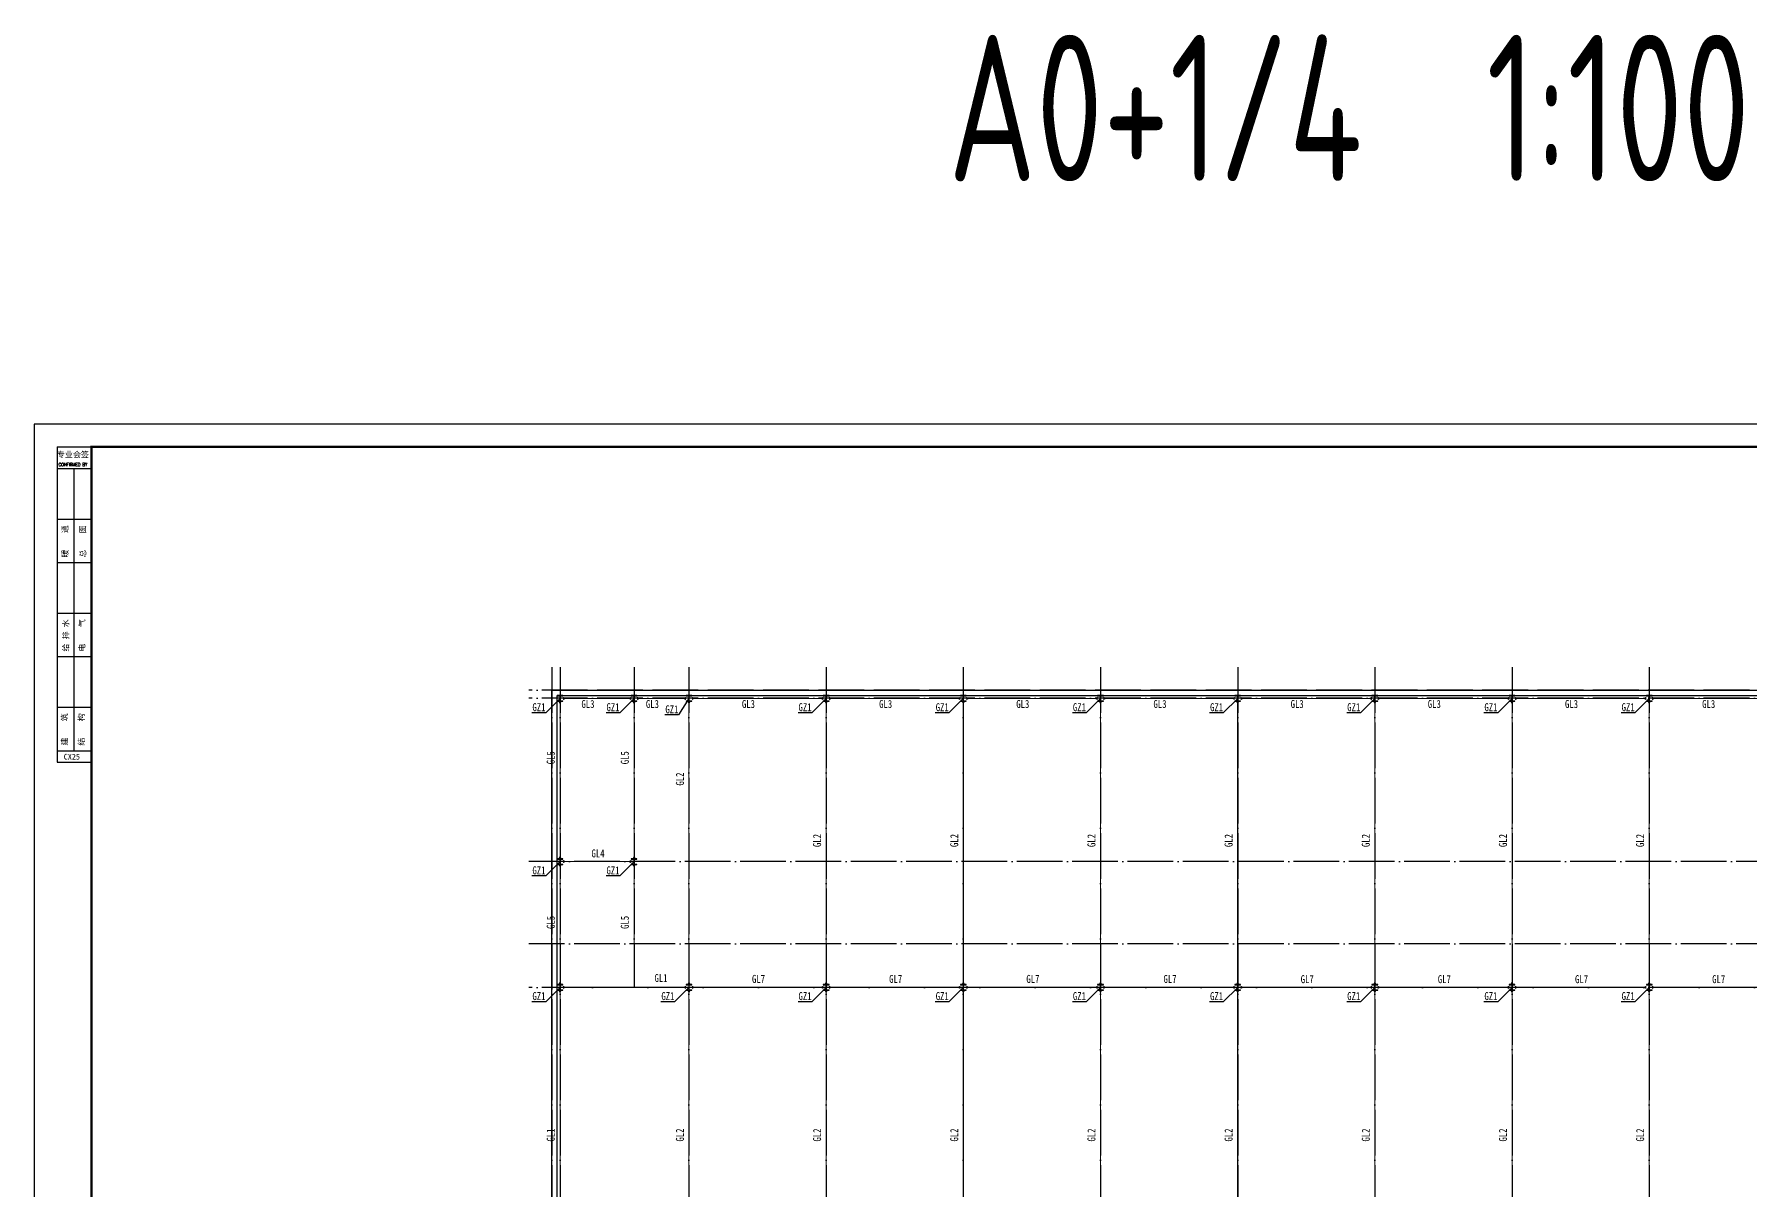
# Model space of a CAD drawing. Extents: x -138012 to 2129925, y -311560 to 0.
# Drawn here: x 1096514 to 1171587, y -168291 to -117717 of the extents above; entities that cross this region are included whole.
import ezdxf

# ---------------------------------------------------------------- set-up
doc = ezdxf.new("R2010")
doc.units = 0
doc.header["$LTSCALE"] = 1000
doc.header["$MEASUREMENT"] = 0
doc.linetypes.add('DOTE', pattern=[2.42, 2, -0.2, 0.02, -0.2])
for name, color, linetype in [('DOTE', 253, 'DOTE'), ('PUB_TITLE', 4, 'CONTINUOUS'), ('TEXT', 7, 'CONTINUOUS'), ('图框', 4, 'CONTINUOUS'), ('字符串标注', 253, 'CONTINUOUS'), ('尺寸标注', 7, 'CONTINUOUS'), ('柱构件', 2, 'CONTINUOUS'), ('梁构件', 4, 'CONTINUOUS')]:
    doc.layers.add(name, color=color, linetype=linetype)
doc.styles.add('FF', font='tssdeng.shx', dxfattribs={"width": 0.7, "bigfont": 'tssdchn.shx'})
doc.styles.add('iIcon2', font='')
doc.styles.add('MIMI-TKWZ', font='romanc.shx', dxfattribs={"width": 0.75, "oblique": 15, "bigfont": 'bigfont.shx'})
doc.styles.add('宋体', font='', dxfattribs={"width": 0.8})
doc.styles.get('iIcon2').set_extended_font_data('SimSun')
doc.styles.get('宋体').set_extended_font_data('SimSun')

# ---------------------------------------------------------------- blocks, each defined once
blk = doc.blocks.new('4564536')
at = {"layer": '图框'}
for p, q in [((879437, 37638), (880937, 37638)), ((879437, 37638), (879437, 24354)), ((879437, 36692), (880937, 36692)), ((879437, 34486), (880937, 34486)), ((879437, 32580), (880937, 32580)), ((879437, 30373), (880937, 30373)), ((879437, 28467), (880937, 28467)), ((879437, 26261), (880937, 26261)), ((879437, 24354), (880937, 24354)), ((879437, 24354), (879437, 23854)), ((879437, 23854), (880937, 23854))]:
    blk.add_line(p, q, dxfattribs=at)
blk.add_lwpolyline([(880187, 24354), (880187, 36692)], dxfattribs=at)
at = {"layer": '图框', "style": 'iIcon2'}
for s, p in [('专业会签', (879426, 37180)), ('CX25', (879722, 23966))]:
    blk.add_text(s, height=250, dxfattribs=at).set_placement(p)
at = {"layer": '图框', "style": 'MIMI-TKWZ', "width": 0.75}
blk.add_text('CONFIRMED BY', height=145, dxfattribs=at).set_placement((879497, 36794))
at = {"layer": '图框', "style": 'iIcon2'}
for s, p in [('暖    通', (879907, 32802)), ('总    图', (880684, 32802)), ('给 排 水', (879940, 28689)), ('电    气', (880647, 28689)), ('建    筑', (879888, 24577)), ('结    构', (880619, 24577))]:
    blk.add_text(s, height=250, rotation=90, dxfattribs=at).set_placement(p)

msp = doc.modelspace()

# ---------------------------------------------------------------- linework, layer by layer
at = {"layer": 'DOTE', "color": 8, "linetype": 'DOTE'}
for p, q in [((1119148.407, -145397.811), (1119148.407, -186397.811)), ((1119508.407, -145397.811), (1119508.407, -186397.811)), ((1122748.407, -145397.811), (1122748.407, -159397.811)), ((1125148.407, -145397.811), (1125148.407, -186397.811)), ((1131148.407, -145397.811), (1131148.407, -186397.811)), ((1137148.407, -145397.811), (1137148.407, -186397.811)), ((1143148.407, -145397.811), (1143148.407, -186397.811)), ((1149148.407, -145397.811), (1149148.407, -186397.811)), ((1155148.407, -145397.811), (1155148.407, -186397.811)), ((1161148.407, -145397.811), (1161148.407, -186397.811)), ((1167148.407, -145397.811), (1167148.407, -186397.811)), ((1198148.407, -146397.811), (1118148.407, -146397.811)), ((1198148.407, -146757.811), (1118148.407, -146757.811)), ((1197148.407, -153897.811), (1118148.407, -153897.811)), ((1197148.407, -157497.811), (1118148.407, -157497.811)), ((1198148.407, -159397.811), (1118148.407, -159397.811))]:
    msp.add_line(p, q, dxfattribs=at)
at = {"layer": 'PUB_TITLE'}
msp.add_lwpolyline([(1096513.799, -218864.466), (1245213.799, -218864.466), (1245213.799, -134764.466), (1096513.799, -134764.466)], close=True, dxfattribs=at)
at = {"layer": 'PUB_TITLE', "const_width": 100}
msp.add_lwpolyline([(1099013.799, -217864.466), (1244213.799, -217864.466), (1244213.799, -135764.466), (1099013.799, -135764.466)], close=True, dxfattribs=at)
at = {"layer": 'TEXT'}
for p, q in [((1119508.409, -146762.817, -1300), (1118880.224, -147390.997, -1300)), ((1122748.41, -146762.817, -1300), (1122120.224, -147390.997, -1300)), ((1125148.407, -146762.817, -1300), (1124694.679, -147482.728, -1300)), ((1131148.41, -146762.817, -1300), (1130520.224, -147390.997, -1300)), ((1137148.361, -146762.817, -1300), (1136520.175, -147390.997, -1300)), ((1143148.361, -146762.817, -1300), (1142520.175, -147390.997, -1300)), ((1149148.361, -146762.817, -1300), (1148520.175, -147390.997, -1300)), ((1155148.361, -146762.817, -1300), (1154520.175, -147390.997, -1300)), ((1161148.361, -146762.817, -1300), (1160520.175, -147390.997, -1300)), ((1167148.361, -146762.817, -1300), (1166520.181, -147390.997, -1300)), ((1118880.224, -147390.997, -1300), (1118280.224, -147390.997, -1300)), ((1122120.224, -147390.997, -1300), (1121520.225, -147390.997, -1300)), ((1124694.679, -147482.728, -1300), (1124094.679, -147482.728, -1300)), ((1130520.224, -147390.997, -1300), (1129920.224, -147390.997, -1300)), ((1136520.175, -147390.997, -1300), (1135920.175, -147390.997, -1300)), ((1142520.175, -147390.997, -1300), (1141920.175, -147390.997, -1300)), ((1148520.175, -147390.997, -1300), (1147920.175, -147390.997, -1300)), ((1154520.175, -147390.997, -1300), (1153920.175, -147390.997, -1300)), ((1160520.175, -147390.997, -1300), (1159920.175, -147390.997, -1300)), ((1166520.181, -147390.997, -1300), (1165920.181, -147390.997, -1300)), ((1119508.409, -153897.811), (1118880.224, -154525.997)), ((1122748.41, -153897.811), (1122120.224, -154525.997)), ((1118880.224, -154525.997), (1118280.224, -154525.997)), ((1122120.224, -154525.997), (1121520.225, -154525.997)), ((1119508.409, -159397.811), (1118880.224, -160025.994)), ((1125148.407, -159397.811), (1124520.221, -160025.994)), ((1131148.41, -159397.811), (1130520.224, -160025.994)), ((1137148.361, -159397.811), (1136520.175, -160025.994)), ((1143148.361, -159397.811), (1142520.175, -160025.994)), ((1149148.361, -159397.811), (1148520.175, -160025.994)), ((1155148.361, -159397.811), (1154520.175, -160025.994)), ((1161148.361, -159397.811), (1160520.175, -160025.994)), ((1167148.361, -159397.811), (1166520.181, -160025.994)), ((1118880.224, -160025.994), (1118280.224, -160025.994)), ((1124520.221, -160025.994), (1123920.221, -160025.994)), ((1130520.224, -160025.994), (1129920.224, -160025.994)), ((1136520.175, -160025.994), (1135920.175, -160025.994)), ((1142520.175, -160025.994), (1141920.175, -160025.994)), ((1148520.175, -160025.994), (1147920.175, -160025.994)), ((1154520.175, -160025.994), (1153920.175, -160025.994)), ((1160520.175, -160025.994), (1159920.175, -160025.994)), ((1166520.181, -160025.994), (1165920.181, -160025.994))]:
    msp.add_line(p, q, dxfattribs=at)
at = {"layer": '字符串标注', "const_width": 1.5}
for points in [[(1119509.159, -146762.817, 1), (1119507.659, -146762.817, 1), (1119509.159, -146762.817, 1)], [(1122749.16, -146762.817, 1), (1122747.66, -146762.817, 1), (1122749.16, -146762.817, 1)], [(1125149.157, -146762.817, 1), (1125147.657, -146762.817, 1), (1125149.157, -146762.817, 1)], [(1131149.16, -146762.817, 1), (1131147.66, -146762.817, 1), (1131149.16, -146762.817, 1)], [(1137149.112, -146762.817, 1), (1137147.611, -146762.817, 1), (1137149.112, -146762.817, 1)], [(1143149.112, -146762.817, 1), (1143147.611, -146762.817, 1), (1143149.112, -146762.817, 1)], [(1149149.112, -146762.817, 1), (1149147.611, -146762.817, 1), (1149149.112, -146762.817, 1)], [(1155149.112, -146762.817, 1), (1155147.611, -146762.817, 1), (1155149.112, -146762.817, 1)], [(1161149.112, -146762.817, 1), (1161147.611, -146762.817, 1), (1161149.112, -146762.817, 1)], [(1167149.112, -146762.817, 1), (1167147.611, -146762.817, 1), (1167149.112, -146762.817, 1)]]:
    msp.add_lwpolyline(points, format="xyb", close=True, dxfattribs=at)
at = {"layer": '字符串标注', "const_width": 1.5, "elevation": 1300}
for points in [[(1119509.159, -153897.811, 1), (1119507.659, -153897.811, 1), (1119509.159, -153897.811, 1)], [(1122749.16, -153897.811, 1), (1122747.66, -153897.811, 1), (1122749.16, -153897.811, 1)], [(1119509.159, -159397.811, 1), (1119507.659, -159397.811, 1), (1119509.159, -159397.811, 1)], [(1125149.157, -159397.811, 1), (1125147.657, -159397.811, 1), (1125149.157, -159397.811, 1)], [(1131149.16, -159397.811, 1), (1131147.66, -159397.811, 1), (1131149.16, -159397.811, 1)], [(1137149.112, -159397.811, 1), (1137147.611, -159397.811, 1), (1137149.112, -159397.811, 1)], [(1143149.112, -159397.811, 1), (1143147.611, -159397.811, 1), (1143149.112, -159397.811, 1)], [(1149149.112, -159397.811, 1), (1149147.611, -159397.811, 1), (1149149.112, -159397.811, 1)], [(1155149.112, -159397.811, 1), (1155147.611, -159397.811, 1), (1155149.112, -159397.811, 1)], [(1161149.112, -159397.811, 1), (1161147.611, -159397.811, 1), (1161149.112, -159397.811, 1)], [(1167149.112, -159397.811, 1), (1167147.611, -159397.811, 1), (1167149.112, -159397.811, 1)]]:
    msp.add_lwpolyline(points, format="xyb", close=True, dxfattribs=at)
at = {"layer": '尺寸标注'}
for points in [[(1119148.407, -146397.811), (1197148.407, -146397.811), (1197148.407, -185397.811), (1119148.407, -185397.811)], [(1119388.407, -146637.811), (1196908.407, -146637.811), (1196908.407, -185157.811), (1119388.407, -185157.811)]]:
    msp.add_lwpolyline(points, close=True, dxfattribs=at)
at = {"layer": '柱构件'}
for p, q in [((1119633.41, -146637.811), (1119383.409, -146637.811)), ((1119383.409, -146637.811), (1119383.409, -146651.813)), ((1119383.409, -146651.813), (1119503.91, -146651.813)), ((1119383.409, -146873.816), (1119383.409, -146887.811)), ((1119383.409, -146873.816), (1119503.91, -146873.816)), ((1119383.409, -146887.811), (1119633.41, -146887.811)), ((1119503.91, -146651.813), (1119503.91, -146873.816)), ((1119512.91, -146651.813), (1119633.41, -146651.813)), ((1119512.91, -146873.816), (1119512.91, -146651.813)), ((1119512.91, -146873.816), (1119633.41, -146873.816)), ((1119633.41, -146651.813), (1119633.41, -146637.811)), ((1119633.41, -146887.811), (1119633.41, -146873.816)), ((1122873.41, -146637.811), (1122623.41, -146637.811)), ((1122623.41, -146637.811), (1122623.41, -146651.813)), ((1122623.41, -146651.813), (1122743.91, -146651.813)), ((1122623.41, -146873.816), (1122623.41, -146887.811)), ((1122623.41, -146873.816), (1122743.91, -146873.816)), ((1122623.41, -146887.811), (1122873.41, -146887.811)), ((1122743.91, -146651.813), (1122743.91, -146873.816)), ((1122752.909, -146651.813), (1122873.41, -146651.813)), ((1122752.909, -146873.816), (1122752.909, -146651.813)), ((1122752.909, -146873.816), (1122873.41, -146873.816)), ((1122873.41, -146651.813), (1122873.41, -146637.811)), ((1122873.41, -146887.811), (1122873.41, -146873.816)), ((1125273.407, -146637.811), (1125023.407, -146637.811)), ((1125023.407, -146637.811), (1125023.407, -146651.813)), ((1125023.407, -146651.813), (1125143.905, -146651.813)), ((1125023.407, -146873.816), (1125023.407, -146887.811)), ((1125023.407, -146873.816), (1125143.905, -146873.816)), ((1125023.407, -146887.811), (1125273.407, -146887.811)), ((1125143.905, -146651.813), (1125143.905, -146873.816)), ((1125152.906, -146651.813), (1125273.407, -146651.813)), ((1125152.906, -146873.816), (1125152.906, -146651.813)), ((1125152.906, -146873.816), (1125273.407, -146873.816)), ((1125273.407, -146651.813), (1125273.407, -146637.811)), ((1125273.407, -146887.811), (1125273.407, -146873.816)), ((1131273.41, -146637.811), (1131023.41, -146637.811)), ((1131023.41, -146637.811), (1131023.41, -146651.813)), ((1131023.41, -146651.813), (1131143.91, -146651.813)), ((1131023.41, -146873.816), (1131023.41, -146887.811)), ((1131023.41, -146873.816), (1131143.91, -146873.816)), ((1131023.41, -146887.811), (1131273.41, -146887.811)), ((1131143.91, -146651.813), (1131143.91, -146873.816)), ((1131152.911, -146651.813), (1131273.41, -146651.813)), ((1131152.911, -146873.816), (1131152.911, -146651.813)), ((1131152.911, -146873.816), (1131273.41, -146873.816)), ((1131273.41, -146651.813), (1131273.41, -146637.811)), ((1131273.41, -146887.811), (1131273.41, -146873.816)), ((1137273.361, -146637.811), (1137023.361, -146637.811)), ((1137023.361, -146637.811), (1137023.361, -146651.813)), ((1137023.361, -146651.813), (1137143.859, -146651.813)), ((1137023.361, -146873.816), (1137023.361, -146887.811)), ((1137023.361, -146873.816), (1137143.859, -146873.816)), ((1137023.361, -146887.811), (1137273.361, -146887.811)), ((1137143.859, -146651.813), (1137143.859, -146873.816)), ((1137152.859, -146651.813), (1137273.361, -146651.813)), ((1137152.859, -146873.816), (1137152.859, -146651.813)), ((1137152.859, -146873.816), (1137273.361, -146873.816)), ((1137273.361, -146651.813), (1137273.361, -146637.811)), ((1137273.361, -146887.811), (1137273.361, -146873.816)), ((1143273.361, -146637.811), (1143023.361, -146637.811)), ((1143023.361, -146637.811), (1143023.361, -146651.813)), ((1143023.361, -146651.813), (1143143.859, -146651.813)), ((1143023.361, -146873.816), (1143023.361, -146887.811)), ((1143023.361, -146873.816), (1143143.859, -146873.816)), ((1143023.361, -146887.811), (1143273.361, -146887.811)), ((1143143.859, -146651.813), (1143143.859, -146873.816)), ((1143152.859, -146651.813), (1143273.361, -146651.813)), ((1143152.859, -146873.816), (1143152.859, -146651.813)), ((1143152.859, -146873.816), (1143273.361, -146873.816)), ((1143273.361, -146651.813), (1143273.361, -146637.811)), ((1143273.361, -146887.811), (1143273.361, -146873.816)), ((1149273.361, -146637.811), (1149023.361, -146637.811)), ((1149023.361, -146637.811), (1149023.361, -146651.813)), ((1149023.361, -146651.813), (1149143.859, -146651.813)), ((1149023.361, -146873.816), (1149023.361, -146887.811)), ((1149023.361, -146873.816), (1149143.859, -146873.816)), ((1149023.361, -146887.811), (1149273.361, -146887.811)), ((1149143.859, -146651.813), (1149143.859, -146873.816)), ((1149152.862, -146651.813), (1149273.361, -146651.813)), ((1149152.862, -146873.816), (1149152.862, -146651.813)), ((1149152.862, -146873.816), (1149273.361, -146873.816)), ((1149273.361, -146651.813), (1149273.361, -146637.811)), ((1149273.361, -146887.811), (1149273.361, -146873.816)), ((1155273.361, -146637.811), (1155023.361, -146637.811)), ((1155023.361, -146637.811), (1155023.361, -146651.813)), ((1155023.361, -146651.813), (1155143.863, -146651.813)), ((1155023.361, -146873.816), (1155023.361, -146887.811)), ((1155023.361, -146873.816), (1155143.863, -146873.816)), ((1155023.361, -146887.811), (1155273.361, -146887.811)), ((1155143.863, -146651.813), (1155143.863, -146873.816)), ((1155152.859, -146651.813), (1155273.361, -146651.813)), ((1155152.859, -146873.816), (1155152.859, -146651.813)), ((1155152.859, -146873.816), (1155273.361, -146873.816)), ((1155273.361, -146651.813), (1155273.361, -146637.811)), ((1155273.361, -146887.811), (1155273.361, -146873.816)), ((1161273.361, -146637.811), (1161023.361, -146637.811)), ((1161023.361, -146637.811), (1161023.361, -146651.813)), ((1161023.361, -146651.813), (1161143.863, -146651.813)), ((1161023.361, -146873.816), (1161023.361, -146887.811)), ((1161023.361, -146873.816), (1161143.863, -146873.816)), ((1161023.361, -146887.811), (1161273.361, -146887.811)), ((1161143.863, -146651.813), (1161143.863, -146873.816)), ((1161152.859, -146651.813), (1161273.361, -146651.813)), ((1161152.859, -146873.816), (1161152.859, -146651.813)), ((1161152.859, -146873.816), (1161273.361, -146873.816)), ((1161273.361, -146651.813), (1161273.361, -146637.811)), ((1161273.361, -146887.811), (1161273.361, -146873.816)), ((1167273.361, -146637.811), (1167023.361, -146637.811)), ((1167023.361, -146637.811), (1167023.361, -146651.813)), ((1167023.361, -146651.813), (1167143.863, -146651.813)), ((1167023.361, -146873.816), (1167023.361, -146887.811)), ((1167023.361, -146873.816), (1167143.863, -146873.816)), ((1167023.361, -146887.811), (1167273.361, -146887.811)), ((1167143.863, -146651.813), (1167143.863, -146873.816)), ((1167152.865, -146651.813), (1167273.361, -146651.813)), ((1167152.865, -146873.816), (1167152.865, -146651.813)), ((1167152.865, -146873.816), (1167273.361, -146873.816)), ((1167273.361, -146651.813), (1167273.361, -146637.811)), ((1167273.361, -146887.811), (1167273.361, -146873.816)), ((1119633.41, -153772.811, 1300), (1119383.409, -153772.811, 1300)), ((1119383.409, -153772.811, 1300), (1119383.409, -153786.813, 1300)), ((1119383.409, -153786.813, 1300), (1119503.91, -153786.813, 1300)), ((1119503.91, -153786.813, 1300), (1119503.91, -154008.81, 1300)), ((1119512.91, -153786.813, 1300), (1119633.41, -153786.813, 1300)), ((1119512.91, -154008.81, 1300), (1119512.91, -153786.813, 1300)), ((1119633.41, -153786.813, 1300), (1119633.41, -153772.811, 1300)), ((1122873.41, -153772.811, 1300), (1122623.41, -153772.811, 1300)), ((1122623.41, -153772.811, 1300), (1122623.41, -153786.813, 1300)), ((1122623.41, -153786.813, 1300), (1122743.91, -153786.813, 1300)), ((1122743.91, -153786.813, 1300), (1122743.91, -154008.81, 1300)), ((1122752.909, -153786.813, 1300), (1122873.41, -153786.813, 1300)), ((1122752.909, -154008.81, 1300), (1122752.909, -153786.813, 1300)), ((1122873.41, -153786.813, 1300), (1122873.41, -153772.811, 1300)), ((1119383.409, -154008.81, 1300), (1119383.409, -154022.811, 1300)), ((1119383.409, -154008.81, 1300), (1119503.91, -154008.81, 1300)), ((1119383.409, -154022.811, 1300), (1119633.41, -154022.811, 1300)), ((1119512.91, -154008.81, 1300), (1119633.41, -154008.81, 1300)), ((1119633.41, -154022.811, 1300), (1119633.41, -154008.81, 1300)), ((1122623.41, -154008.81, 1300), (1122623.41, -154022.811, 1300)), ((1122623.41, -154008.81, 1300), (1122743.91, -154008.81, 1300)), ((1122623.41, -154022.811, 1300), (1122873.41, -154022.811, 1300)), ((1122752.909, -154008.81, 1300), (1122873.41, -154008.81, 1300)), ((1122873.41, -154022.811, 1300), (1122873.41, -154008.81, 1300)), ((1119633.41, -159272.808, 1300), (1119383.409, -159272.808, 1300)), ((1119383.409, -159272.808, 1300), (1119383.409, -159286.81, 1300)), ((1119383.409, -159286.81, 1300), (1119503.91, -159286.81, 1300)), ((1119383.409, -159508.81, 1300), (1119383.409, -159522.811, 1300)), ((1119383.409, -159508.81, 1300), (1119503.91, -159508.81, 1300)), ((1119383.409, -159522.811, 1300), (1119633.41, -159522.811, 1300)), ((1119503.91, -159286.81, 1300), (1119503.91, -159508.81, 1300)), ((1119512.91, -159286.81, 1300), (1119633.41, -159286.81, 1300)), ((1119512.91, -159508.81, 1300), (1119512.91, -159286.81, 1300)), ((1119512.91, -159508.81, 1300), (1119633.41, -159508.81, 1300)), ((1119633.41, -159286.81, 1300), (1119633.41, -159272.808, 1300)), ((1119633.41, -159522.811, 1300), (1119633.41, -159508.81, 1300)), ((1125273.407, -159272.808, 1300), (1125023.407, -159272.808, 1300)), ((1125023.407, -159272.808, 1300), (1125023.407, -159286.81, 1300)), ((1125023.407, -159286.81, 1300), (1125143.905, -159286.81, 1300)), ((1125023.407, -159508.81, 1300), (1125023.407, -159522.811, 1300)), ((1125023.407, -159508.81, 1300), (1125143.905, -159508.81, 1300)), ((1125023.407, -159522.811, 1300), (1125273.407, -159522.811, 1300)), ((1125143.905, -159286.81, 1300), (1125143.905, -159508.81, 1300)), ((1125152.906, -159286.81, 1300), (1125273.407, -159286.81, 1300)), ((1125152.906, -159508.81, 1300), (1125152.906, -159286.81, 1300)), ((1125152.906, -159508.81, 1300), (1125273.407, -159508.81, 1300)), ((1125273.407, -159286.81, 1300), (1125273.407, -159272.808, 1300)), ((1125273.407, -159522.811, 1300), (1125273.407, -159508.81, 1300)), ((1131273.41, -159272.808, 1300), (1131023.41, -159272.808, 1300)), ((1131023.41, -159272.808, 1300), (1131023.41, -159286.81, 1300)), ((1131023.41, -159286.81, 1300), (1131143.91, -159286.81, 1300)), ((1131023.41, -159508.81, 1300), (1131023.41, -159522.811, 1300)), ((1131023.41, -159508.81, 1300), (1131143.91, -159508.81, 1300)), ((1131023.41, -159522.811, 1300), (1131273.41, -159522.811, 1300)), ((1131143.91, -159286.81, 1300), (1131143.91, -159508.81, 1300)), ((1131152.911, -159286.81, 1300), (1131273.41, -159286.81, 1300)), ((1131152.911, -159508.81, 1300), (1131152.911, -159286.81, 1300)), ((1131152.911, -159508.81, 1300), (1131273.41, -159508.81, 1300)), ((1131273.41, -159286.81, 1300), (1131273.41, -159272.808, 1300)), ((1131273.41, -159522.811, 1300), (1131273.41, -159508.81, 1300)), ((1137273.361, -159272.808, 1300), (1137023.361, -159272.808, 1300)), ((1137023.361, -159272.808, 1300), (1137023.361, -159286.81, 1300)), ((1137023.361, -159286.81, 1300), (1137143.859, -159286.81, 1300)), ((1137023.361, -159508.81, 1300), (1137023.361, -159522.811, 1300)), ((1137023.361, -159508.81, 1300), (1137143.859, -159508.81, 1300)), ((1137023.361, -159522.811, 1300), (1137273.361, -159522.811, 1300)), ((1137143.859, -159286.81, 1300), (1137143.859, -159508.81, 1300)), ((1137152.859, -159286.81, 1300), (1137273.361, -159286.81, 1300)), ((1137152.859, -159508.81, 1300), (1137152.859, -159286.81, 1300)), ((1137152.859, -159508.81, 1300), (1137273.361, -159508.81, 1300)), ((1137273.361, -159286.81, 1300), (1137273.361, -159272.808, 1300)), ((1137273.361, -159522.811, 1300), (1137273.361, -159508.81, 1300)), ((1143273.361, -159272.808, 1300), (1143023.361, -159272.808, 1300)), ((1143023.361, -159272.808, 1300), (1143023.361, -159286.81, 1300)), ((1143023.361, -159286.81, 1300), (1143143.859, -159286.81, 1300)), ((1143023.361, -159508.81, 1300), (1143023.361, -159522.811, 1300)), ((1143023.361, -159508.81, 1300), (1143143.859, -159508.81, 1300)), ((1143023.361, -159522.811, 1300), (1143273.361, -159522.811, 1300)), ((1143143.859, -159286.81, 1300), (1143143.859, -159508.81, 1300)), ((1143152.859, -159286.81, 1300), (1143273.361, -159286.81, 1300)), ((1143152.859, -159508.81, 1300), (1143152.859, -159286.81, 1300)), ((1143152.859, -159508.81, 1300), (1143273.361, -159508.81, 1300)), ((1143273.361, -159286.81, 1300), (1143273.361, -159272.808, 1300)), ((1143273.361, -159522.811, 1300), (1143273.361, -159508.81, 1300)), ((1149273.361, -159272.808, 1300), (1149023.361, -159272.808, 1300)), ((1149023.361, -159272.808, 1300), (1149023.361, -159286.81, 1300)), ((1149023.361, -159286.81, 1300), (1149143.859, -159286.81, 1300)), ((1149023.361, -159508.81, 1300), (1149023.361, -159522.811, 1300)), ((1149023.361, -159508.81, 1300), (1149143.859, -159508.81, 1300)), ((1149023.361, -159522.811, 1300), (1149273.361, -159522.811, 1300)), ((1149143.859, -159286.81, 1300), (1149143.859, -159508.81, 1300)), ((1149152.862, -159286.81, 1300), (1149273.361, -159286.81, 1300)), ((1149152.862, -159508.81, 1300), (1149152.862, -159286.81, 1300)), ((1149152.862, -159508.81, 1300), (1149273.361, -159508.81, 1300)), ((1149273.361, -159286.81, 1300), (1149273.361, -159272.808, 1300)), ((1149273.361, -159522.811, 1300), (1149273.361, -159508.81, 1300)), ((1155273.361, -159272.808, 1300), (1155023.361, -159272.808, 1300)), ((1155023.361, -159272.808, 1300), (1155023.361, -159286.81, 1300)), ((1155023.361, -159286.81, 1300), (1155143.863, -159286.81, 1300)), ((1155023.361, -159508.81, 1300), (1155023.361, -159522.811, 1300)), ((1155023.361, -159508.81, 1300), (1155143.863, -159508.81, 1300)), ((1155023.361, -159522.811, 1300), (1155273.361, -159522.811, 1300)), ((1155143.863, -159286.81, 1300), (1155143.863, -159508.81, 1300)), ((1155152.859, -159286.81, 1300), (1155273.361, -159286.81, 1300)), ((1155152.859, -159508.81, 1300), (1155152.859, -159286.81, 1300)), ((1155152.859, -159508.81, 1300), (1155273.361, -159508.81, 1300)), ((1155273.361, -159286.81, 1300), (1155273.361, -159272.808, 1300)), ((1155273.361, -159522.811, 1300), (1155273.361, -159508.81, 1300)), ((1161273.361, -159272.808, 1300), (1161023.361, -159272.808, 1300)), ((1161023.361, -159272.808, 1300), (1161023.361, -159286.81, 1300)), ((1161023.361, -159286.81, 1300), (1161143.863, -159286.81, 1300)), ((1161023.361, -159508.81, 1300), (1161023.361, -159522.811, 1300)), ((1161023.361, -159508.81, 1300), (1161143.863, -159508.81, 1300)), ((1161023.361, -159522.811, 1300), (1161273.361, -159522.811, 1300)), ((1161143.863, -159286.81, 1300), (1161143.863, -159508.81, 1300)), ((1161152.859, -159286.81, 1300), (1161273.361, -159286.81, 1300)), ((1161152.859, -159508.81, 1300), (1161152.859, -159286.81, 1300)), ((1161152.859, -159508.81, 1300), (1161273.361, -159508.81, 1300)), ((1161273.361, -159286.81, 1300), (1161273.361, -159272.808, 1300)), ((1161273.361, -159522.811, 1300), (1161273.361, -159508.81, 1300)), ((1167273.361, -159272.808, 1300), (1167023.361, -159272.808, 1300)), ((1167023.361, -159272.808, 1300), (1167023.361, -159286.81, 1300)), ((1167023.361, -159286.81, 1300), (1167143.863, -159286.81, 1300)), ((1167023.361, -159508.81, 1300), (1167023.361, -159522.811, 1300)), ((1167023.361, -159508.81, 1300), (1167143.863, -159508.81, 1300)), ((1167023.361, -159522.811, 1300), (1167273.361, -159522.811, 1300)), ((1167143.863, -159286.81, 1300), (1167143.863, -159508.81, 1300)), ((1167152.865, -159286.81, 1300), (1167273.361, -159286.81, 1300)), ((1167152.865, -159508.81, 1300), (1167152.865, -159286.81, 1300)), ((1167152.865, -159508.81, 1300), (1167273.361, -159508.81, 1300)), ((1167273.361, -159286.81, 1300), (1167273.361, -159272.808, 1300)), ((1167273.361, -159522.811, 1300), (1167273.361, -159508.81, 1300))]:
    msp.add_line(p, q, dxfattribs=at)
at = {"layer": '梁构件', "const_width": 45, "elevation": 1300}
for points in [[(1119508.409, -153772.811), (1119508.409, -146887.811)], [(1122748.41, -153772.811), (1122748.41, -146887.811)], [(1125148.407, -159272.808), (1125148.407, -146887.811)], [(1131148.41, -159272.808), (1131148.41, -146887.811)], [(1137148.361, -159272.808), (1137148.361, -146887.811)], [(1143148.361, -159272.808), (1143148.361, -146887.811)], [(1149148.361, -159272.808), (1149148.361, -146887.811)], [(1155148.361, -159272.808), (1155148.361, -146887.811)], [(1161148.361, -159272.808), (1161148.361, -146887.811)], [(1167148.361, -159272.808), (1167148.361, -146887.811)], [(1119633.41, -153897.811), (1122623.41, -153897.811)], [(1119508.409, -159272.808), (1119508.409, -154022.811)], [(1122748.41, -159297.811), (1122748.41, -154022.811)], [(1119508.409, -172272.811), (1119508.409, -159522.811)], [(1119633.41, -159397.811), (1125023.407, -159397.811)], [(1125148.407, -172272.811), (1125148.407, -159522.811)], [(1125273.407, -159397.811), (1131023.41, -159397.811)], [(1131148.41, -172272.811), (1131148.41, -159522.811)], [(1131273.41, -159397.811), (1137023.361, -159397.811)], [(1137148.361, -172272.811), (1137148.361, -159522.811)], [(1137273.361, -159397.811), (1143023.361, -159397.811)], [(1143148.361, -172272.811), (1143148.361, -159522.811)], [(1143273.361, -159397.811), (1149023.361, -159397.811)], [(1149148.361, -172272.811), (1149148.361, -159522.811)], [(1149273.361, -159397.811), (1155023.361, -159397.811)], [(1155148.361, -172272.811), (1155148.361, -159522.811)], [(1155273.361, -159397.811), (1161023.361, -159397.811)], [(1161148.361, -172272.811), (1161148.361, -159522.811)], [(1161273.361, -159397.811), (1167023.361, -159397.811)], [(1167148.361, -172272.811), (1167148.361, -159522.811)], [(1167273.361, -159397.811), (1173023.361, -159397.811)]]:
    msp.add_lwpolyline(points, dxfattribs=at)
at = {"layer": '梁构件', "const_width": 45}
for points in [[(1119633.41, -146762.817), (1122623.41, -146762.817)], [(1122873.41, -146762.817), (1125023.407, -146762.817)], [(1125273.407, -146762.817), (1131023.41, -146762.817)], [(1131273.41, -146762.817), (1137023.361, -146762.817)], [(1137273.361, -146762.817), (1143023.361, -146762.817)], [(1143273.361, -146762.817), (1149023.361, -146762.817)], [(1149273.361, -146762.817), (1155023.361, -146762.817)], [(1155273.361, -146762.817), (1161023.361, -146762.817)], [(1161273.361, -146762.817), (1167023.361, -146762.817)], [(1167273.361, -146762.817), (1173023.361, -146762.817)]]:
    msp.add_lwpolyline(points, dxfattribs=at)
at = {"layer": '梁构件'}
for points in [[(1119583.409, -146887.811), (1119508.409, -147037.811), (1119433.409, -146887.811)], [(1119633.41, -146687.817), (1119783.41, -146762.817), (1119633.41, -146837.817)], [(1122623.41, -146837.817), (1122473.41, -146762.817), (1122623.41, -146687.817)], [(1122823.41, -146887.811), (1122748.41, -147037.811), (1122673.41, -146887.811)], [(1122873.41, -146687.817), (1123023.41, -146762.817), (1122873.41, -146837.817)], [(1125023.407, -146837.817), (1124873.407, -146762.817), (1125023.407, -146687.817)], [(1125223.407, -146887.811), (1125148.407, -147037.811), (1125073.407, -146887.811)], [(1125273.407, -146687.817), (1125423.407, -146762.817), (1125273.407, -146837.817)], [(1131023.41, -146837.817), (1130873.41, -146762.817), (1131023.41, -146687.817)], [(1131223.41, -146887.811), (1131148.41, -147037.811), (1131073.41, -146887.811)], [(1131273.41, -146687.817), (1131423.41, -146762.817), (1131273.41, -146837.817)], [(1137023.361, -146837.817), (1136873.361, -146762.817), (1137023.361, -146687.817)], [(1137223.361, -146887.811), (1137148.361, -147037.811), (1137073.361, -146887.811)], [(1137273.361, -146687.817), (1137423.361, -146762.817), (1137273.361, -146837.817)], [(1143023.361, -146837.817), (1142873.361, -146762.817), (1143023.361, -146687.817)], [(1143223.361, -146887.811), (1143148.361, -147037.811), (1143073.361, -146887.811)], [(1143273.361, -146687.817), (1143423.361, -146762.817), (1143273.361, -146837.817)], [(1149023.361, -146837.817), (1148873.361, -146762.817), (1149023.361, -146687.817)], [(1149223.361, -146887.811), (1149148.361, -147037.811), (1149073.361, -146887.811)], [(1149273.361, -146687.817), (1149423.361, -146762.817), (1149273.361, -146837.817)], [(1155023.361, -146837.817), (1154873.361, -146762.817), (1155023.361, -146687.817)], [(1155223.361, -146887.811), (1155148.361, -147037.811), (1155073.361, -146887.811)], [(1155273.361, -146687.817), (1155423.361, -146762.817), (1155273.361, -146837.817)], [(1161023.361, -146837.817), (1160873.361, -146762.817), (1161023.361, -146687.817)], [(1161223.361, -146887.811), (1161148.361, -147037.811), (1161073.361, -146887.811)], [(1161273.361, -146687.817), (1161423.361, -146762.817), (1161273.361, -146837.817)], [(1167023.361, -146837.817), (1166873.361, -146762.817), (1167023.361, -146687.817)], [(1167223.361, -146887.811), (1167148.361, -147037.811), (1167073.361, -146887.811)], [(1167273.361, -146687.817), (1167423.361, -146762.817), (1167273.361, -146837.817)], [(1119433.409, -153772.811, 1300), (1119508.409, -153622.811, 1300), (1119583.409, -153772.811, 1300)], [(1119633.41, -153822.811, 1300), (1119783.41, -153897.811, 1300), (1119633.41, -153972.811, 1300)], [(1122623.41, -153972.811, 1300), (1122473.41, -153897.811, 1300), (1122623.41, -153822.811, 1300)], [(1122673.41, -153772.811, 1300), (1122748.41, -153622.811, 1300), (1122823.41, -153772.811, 1300)], [(1119583.409, -154022.811, 1300), (1119508.409, -154172.811, 1300), (1119433.409, -154022.811, 1300)], [(1122823.41, -154022.811, 1300), (1122748.41, -154172.811, 1300), (1122673.41, -154022.811, 1300)], [(1119433.409, -159272.808, 1300), (1119508.409, -159122.808, 1300), (1119583.409, -159272.808, 1300)], [(1125073.407, -159272.808, 1300), (1125148.407, -159122.808, 1300), (1125223.407, -159272.808, 1300)], [(1131073.41, -159272.808, 1300), (1131148.41, -159122.808, 1300), (1131223.41, -159272.808, 1300)], [(1137073.361, -159272.808, 1300), (1137148.361, -159122.808, 1300), (1137223.361, -159272.808, 1300)], [(1143073.361, -159272.808, 1300), (1143148.361, -159122.808, 1300), (1143223.361, -159272.808, 1300)], [(1149073.361, -159272.808, 1300), (1149148.361, -159122.808, 1300), (1149223.361, -159272.808, 1300)], [(1155073.361, -159272.808, 1300), (1155148.361, -159122.808, 1300), (1155223.361, -159272.808, 1300)], [(1161073.361, -159272.808, 1300), (1161148.361, -159122.808, 1300), (1161223.361, -159272.808, 1300)], [(1167073.361, -159272.808, 1300), (1167148.361, -159122.808, 1300), (1167223.361, -159272.808, 1300)], [(1119583.409, -159522.811, 1300), (1119508.409, -159672.811, 1300), (1119433.409, -159522.811, 1300)], [(1119633.41, -159322.811, 1300), (1119783.41, -159397.811, 1300), (1119633.41, -159472.811, 1300)], [(1125023.407, -159472.811, 1300), (1124873.407, -159397.811, 1300), (1125023.407, -159322.811, 1300)], [(1125223.407, -159522.811, 1300), (1125148.407, -159672.811, 1300), (1125073.407, -159522.811, 1300)], [(1125273.407, -159322.811, 1300), (1125423.407, -159397.811, 1300), (1125273.407, -159472.811, 1300)], [(1131023.41, -159472.811, 1300), (1130873.41, -159397.811, 1300), (1131023.41, -159322.811, 1300)], [(1131223.41, -159522.811, 1300), (1131148.41, -159672.811, 1300), (1131073.41, -159522.811, 1300)], [(1131273.41, -159322.811, 1300), (1131423.41, -159397.811, 1300), (1131273.41, -159472.811, 1300)], [(1137023.361, -159472.811, 1300), (1136873.361, -159397.811, 1300), (1137023.361, -159322.811, 1300)], [(1137223.361, -159522.811, 1300), (1137148.361, -159672.811, 1300), (1137073.361, -159522.811, 1300)], [(1137273.361, -159322.811, 1300), (1137423.361, -159397.811, 1300), (1137273.361, -159472.811, 1300)], [(1143023.361, -159472.811, 1300), (1142873.361, -159397.811, 1300), (1143023.361, -159322.811, 1300)], [(1143223.361, -159522.811, 1300), (1143148.361, -159672.811, 1300), (1143073.361, -159522.811, 1300)], [(1143273.361, -159322.811, 1300), (1143423.361, -159397.811, 1300), (1143273.361, -159472.811, 1300)], [(1149023.361, -159472.811, 1300), (1148873.361, -159397.811, 1300), (1149023.361, -159322.811, 1300)], [(1149223.361, -159522.811, 1300), (1149148.361, -159672.811, 1300), (1149073.361, -159522.811, 1300)], [(1149273.361, -159322.811, 1300), (1149423.361, -159397.811, 1300), (1149273.361, -159472.811, 1300)], [(1155023.361, -159472.811, 1300), (1154873.361, -159397.811, 1300), (1155023.361, -159322.811, 1300)], [(1155223.361, -159522.811, 1300), (1155148.361, -159672.811, 1300), (1155073.361, -159522.811, 1300)], [(1155273.361, -159322.811, 1300), (1155423.361, -159397.811, 1300), (1155273.361, -159472.811, 1300)], [(1161023.361, -159472.811, 1300), (1160873.361, -159397.811, 1300), (1161023.361, -159322.811, 1300)], [(1161223.361, -159522.811, 1300), (1161148.361, -159672.811, 1300), (1161073.361, -159522.811, 1300)], [(1161273.361, -159322.811, 1300), (1161423.361, -159397.811, 1300), (1161273.361, -159472.811, 1300)], [(1167023.361, -159472.811, 1300), (1166873.361, -159397.811, 1300), (1167023.361, -159322.811, 1300)], [(1167223.361, -159522.811, 1300), (1167148.361, -159672.811, 1300), (1167073.361, -159522.811, 1300)], [(1167273.361, -159322.811, 1300), (1167423.361, -159397.811, 1300), (1167273.361, -159472.811, 1300)]]:
    msp.add_solid(points, dxfattribs=at)

# ---------------------------------------------------------------- block references
at = {"layer": 'TEXT'}
msp.add_blockref('4564536', (218076.456, -173402.167), dxfattribs=at)

# ---------------------------------------------------------------- texts
for s, height, style, width, p in [('A0+1/4  1:100', 6400, 'FF', 0.7, (1136489.128, -124138.494)), ('GZ1', 350, '宋体', 0.8, (1118300.224, -147320.996)), ('GL3', 350, '宋体', 0.8, (1120444.152, -147179.952)), ('GZ1', 350, '宋体', 0.8, (1121540.225, -147320.996)), ('GL3', 350, '宋体', 0.8, (1123264.151, -147179.952)), ('GZ1', 350, '宋体', 0.8, (1124114.679, -147412.727)), ('GL3', 350, '宋体', 0.8, (1127464.151, -147179.952)), ('GZ1', 350, '宋体', 0.8, (1129940.225, -147320.996)), ('GL3', 350, '宋体', 0.8, (1133464.128, -147179.952)), ('GZ1', 350, '宋体', 0.8, (1135940.174, -147320.996)), ('GL3', 350, '宋体', 0.8, (1139464.102, -147179.952)), ('GZ1', 350, '宋体', 0.8, (1141940.176, -147320.996)), ('GL3', 350, '宋体', 0.8, (1145464.102, -147179.952)), ('GZ1', 350, '宋体', 0.8, (1147940.176, -147320.996)), ('GL3', 350, '宋体', 0.8, (1151464.102, -147179.952)), ('GZ1', 350, '宋体', 0.8, (1153940.176, -147320.996)), ('GL3', 350, '宋体', 0.8, (1157464.102, -147179.952)), ('GZ1', 350, '宋体', 0.8, (1159940.176, -147320.996)), ('GL3', 350, '宋体', 0.8, (1163464.102, -147179.952)), ('GZ1', 350, '宋体', 0.8, (1165940.176, -147320.996)), ('GL3', 350, '宋体', 0.8, (1169464.109, -147179.952)), ('GL4', 350, '宋体', 0.8, (1120883.409, -153715.31, 1300)), ('GZ1', 350, '宋体', 0.8, (1118300.224, -154455.99, 1300)), ('GZ1', 350, '宋体', 0.8, (1121540.225, -154455.99, 1300)), ('GL1', 350, '宋体', 0.8, (1123640.908, -159165.31, 1300)), ('GL7', 350, '宋体', 0.8, (1127903.408, -159205.312, 1300)), ('GL7', 350, '宋体', 0.8, (1133903.386, -159205.312, 1300)), ('GL7', 350, '宋体', 0.8, (1139903.36, -159205.312, 1300)), ('GL7', 350, '宋体', 0.8, (1145903.36, -159205.312, 1300)), ('GL7', 350, '宋体', 0.8, (1151903.36, -159215.31, 1300)), ('GL7', 350, '宋体', 0.8, (1157903.36, -159215.31, 1300)), ('GL7', 350, '宋体', 0.8, (1163903.36, -159215.31, 1300)), ('GL7', 350, '宋体', 0.8, (1169903.366, -159215.31, 1300)), ('GZ1', 350, '宋体', 0.8, (1118300.224, -159955.996, 1300)), ('GZ1', 350, '宋体', 0.8, (1123940.22, -159955.996, 1300)), ('GZ1', 350, '宋体', 0.8, (1129940.225, -159955.996, 1300)), ('GZ1', 350, '宋体', 0.8, (1135940.174, -159955.996, 1300)), ('GZ1', 350, '宋体', 0.8, (1141940.176, -159955.996, 1300)), ('GZ1', 350, '宋体', 0.8, (1147940.176, -159955.996, 1300)), ('GZ1', 350, '宋体', 0.8, (1153940.176, -159955.996, 1300)), ('GZ1', 350, '宋体', 0.8, (1159940.176, -159955.996, 1300)), ('GZ1', 350, '宋体', 0.8, (1165940.176, -159955.996, 1300))]:
    msp.add_text(s, height=height, dxfattribs=dict(at, style=style, width=width)).set_placement(p)
at = {"layer": 'TEXT', "style": '宋体', "width": 0.8}
for s, p in [('GL5', (1119275.91, -149642.806, 1300)), ('GL5', (1122515.91, -149642.806, 1300)), ('GL2', (1124925.906, -150575.308, 1300)), ('GL2', (1130925.911, -153262.808, 1300)), ('GL2', (1136925.86, -153262.808, 1300)), ('GL2', (1142925.863, -153262.808, 1300)), ('GL2', (1148925.863, -153262.808, 1300)), ('GL2', (1154925.863, -153262.808, 1300)), ('GL2', (1160925.857, -153262.808, 1300)), ('GL2', (1166925.857, -153262.808, 1300)), ('GL5', (1119275.91, -156842.806, 1300)), ('GL5', (1122515.91, -156842.806, 1300)), ('GL1', (1119275.91, -166142.812, 1300)), ('GL2', (1124925.906, -166142.812, 1300)), ('GL2', (1130925.911, -166142.812, 1300)), ('GL2', (1136925.86, -166142.812, 1300)), ('GL2', (1142925.863, -166142.812, 1300)), ('GL2', (1148925.863, -166142.812, 1300)), ('GL2', (1154925.863, -166142.812, 1300)), ('GL2', (1160925.857, -166142.812, 1300)), ('GL2', (1166925.857, -166142.812, 1300))]:
    msp.add_text(s, height=350, rotation=90, dxfattribs=at).set_placement(p)

doc.saveas('drawing.dxf')
